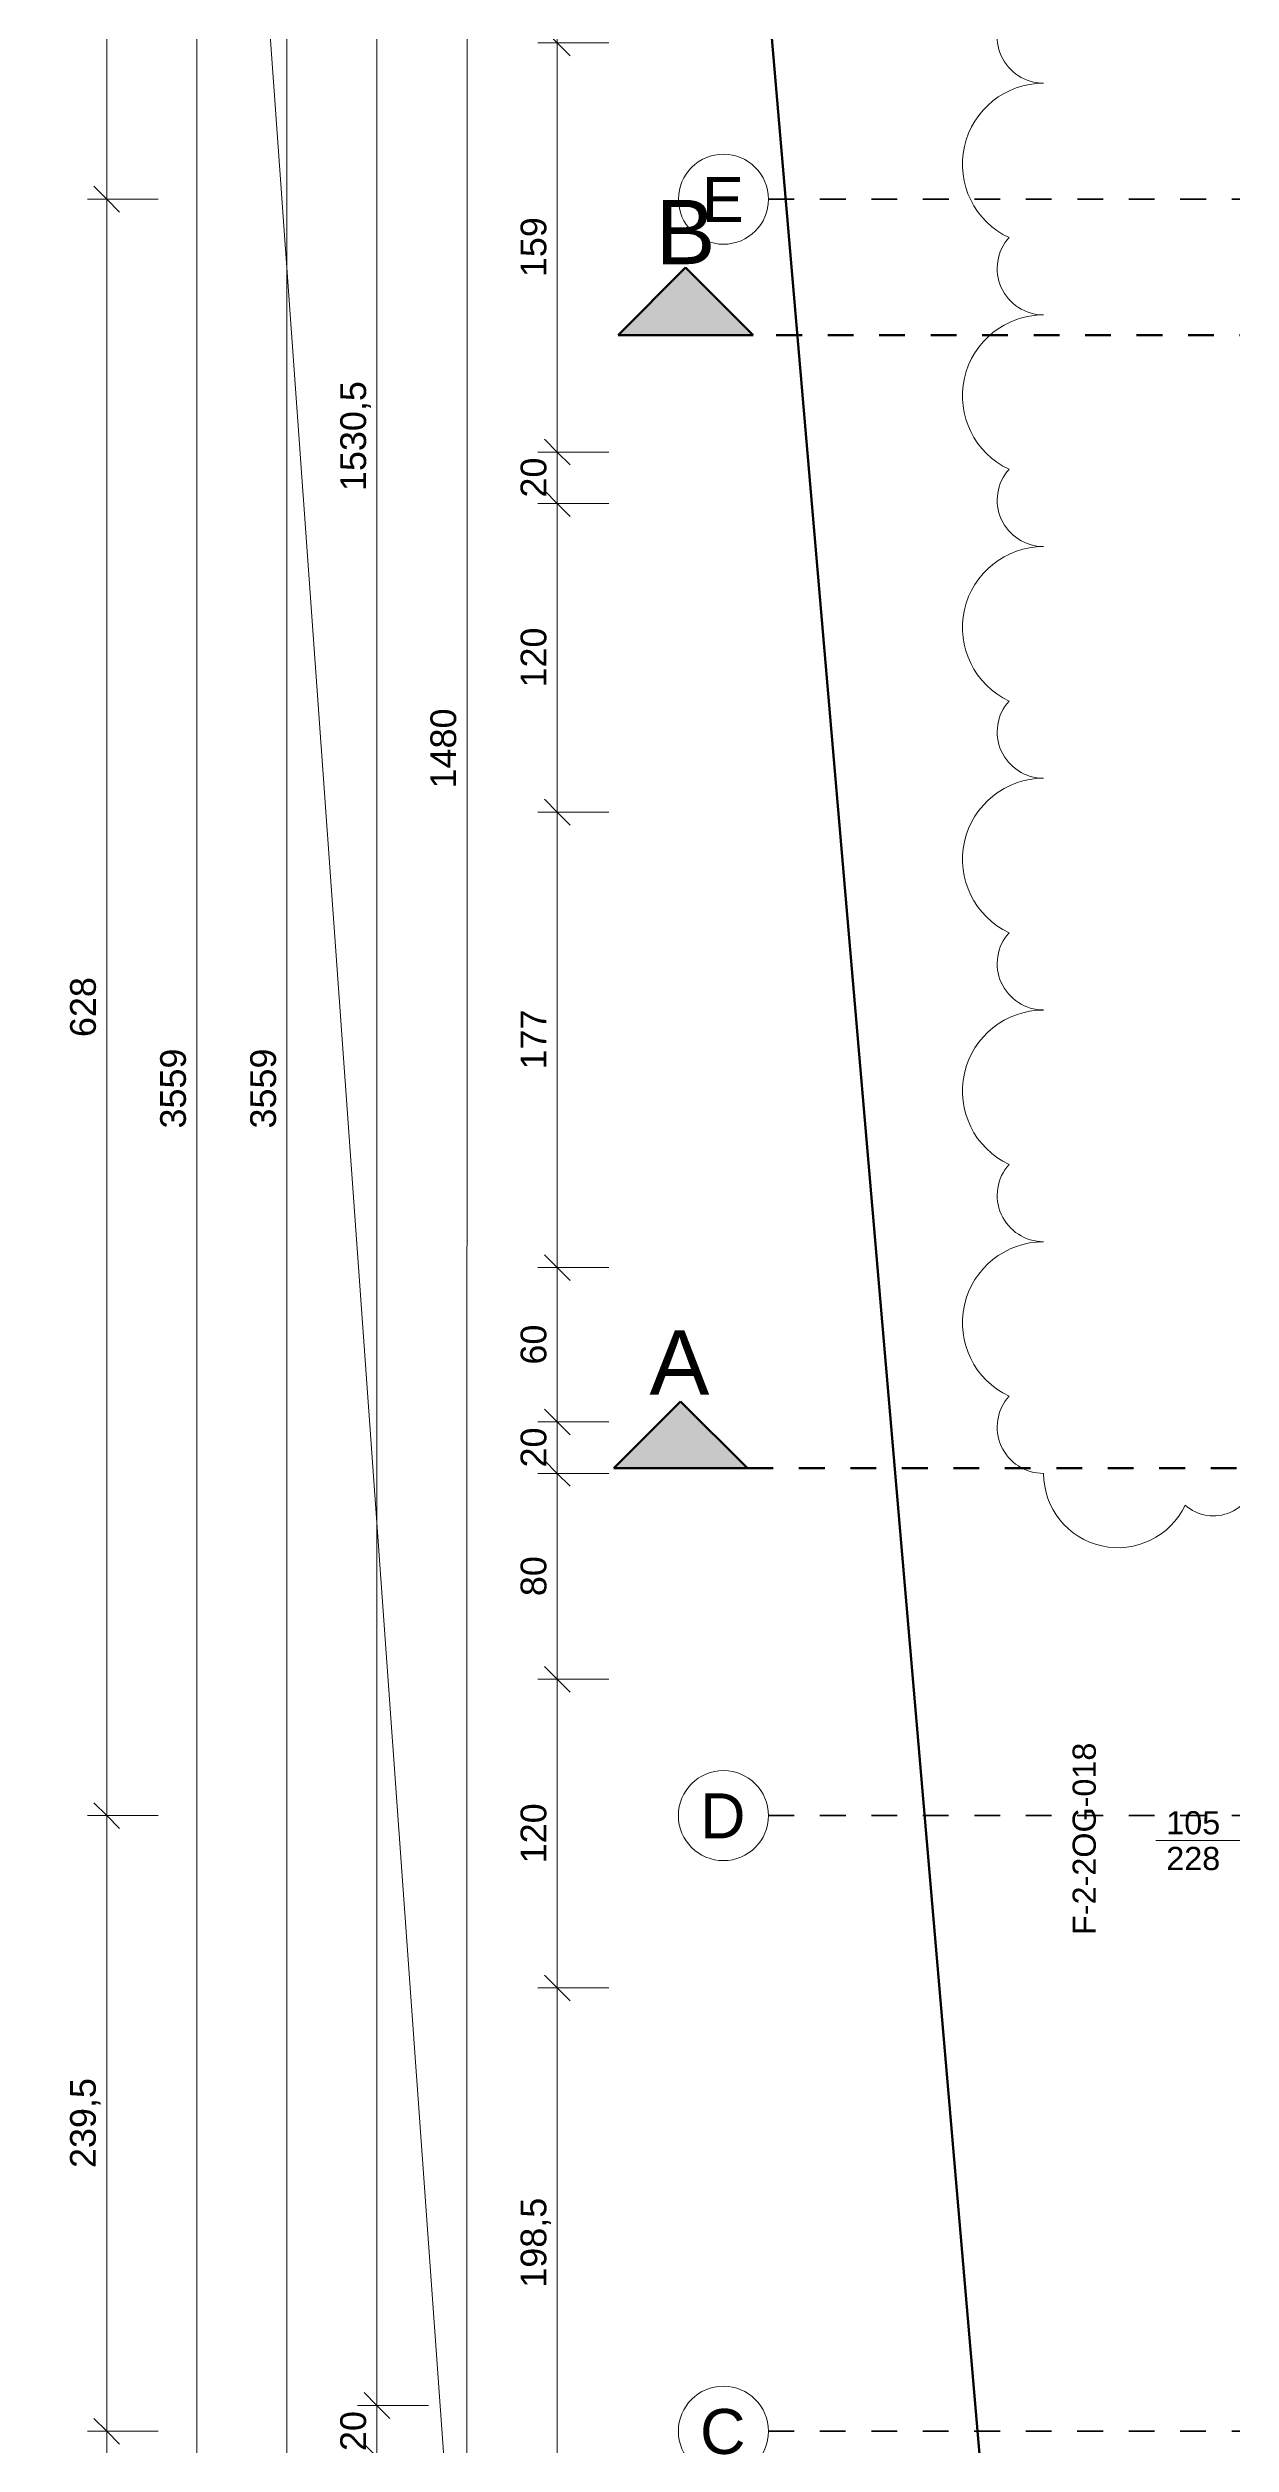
# Model space of a CAD drawing. Header units: metres. Extents: x -67.4 to -27.2, y 43.9 to 89.6.
# Drawn here: x -59.04 to -54.45, y 60.18 to 69.49 of the extents above; entities that cross this region are included whole.
import ezdxf

# ---------------------------------------------------------------- set-up
doc = ezdxf.new("R2010")
doc.units = ezdxf.units.M
for name, pattern in [('Achse', [0.009, 0.005, -0.002, 0, -0.002]), ('Strich Punkt Mittel', [0.015875, 0.00635, -0.004763, 0, -0.004763]), ('Strichpunkt', [0.01053, 0.005, -0.0025, 0.00053, -0.0025])]:
    doc.linetypes.add(name, pattern=pattern)
for name, color, linetype, lineweight in [('A-DETL-GENF_', 92, 'Continuous', 13), ('A-GLAZ-IDEN_', 152, 'Continuous', 9), ('A_2D', 7, 'Continuous', 13), ('A_Bemassung-50_', 4, 'Continuous', 9), ('A_Bemassung_', 4, 'Continuous', 9), ('A_Beschriftung_', 7, 'Continuous', 9), ('A_Gelaender', 7, 'Continuous', 13), ('A_Grundstuecksgrenze', 5, 'Continuous', 70), ('A_Raster_', 1, 'Continuous', 9), ('G-ANNO-REVC_', 71, 'Continuous', 9), ('G-ANNO-SYMB_', 111, 'Continuous', 9), ('Text', 90, 'Continuous', 9)]:
    doc.layers.add(name, color=color, linetype=linetype, lineweight=lineweight)
doc.styles.add('Arial_1', font='arial.ttf', dxfattribs={"height": 0.175})
doc.styles.add('Arial_2', font='arial.ttf', dxfattribs={"height": 0.09})
doc.styles.add('Arial_5', font='arial.ttf', dxfattribs={"height": 0.1})
doc.styles.add('Arial_8', font='arial.ttf', dxfattribs={"height": 0.25})
doc.dimstyles.new('WGA-Bemaßung', dxfattribs={"dimscale": 0.3048, "dimtxt": 0.102026, "dimasz": 0.328084, "dimexe": 0.246063, "dimexo": 0.0625, "dimgap": 0.04101, "dimtad": 1, "dimdec": 1, "dimlfac": 100, "dimrnd": 0.5, "dimdsep": 46, "dimtxsty": 'Arial_5', "dimblk1": 'OBLIQUE', "dimblk2": 'OBLIQUE', "dimsah": 1, "dimcen": 0.09, "dimdle": 0.246063, "dimazin": 2, "dimtfac": 1, "dimtdec": 4, "dimtix": 1, "dimtmove": 0, "dimatfit": 3, "dimfxl": 0.656168, "dimfxlon": 1, "dimtvp": 1, "dimtolj": 1, "dimtzin": 0, "dimarcsym": 2})
doc.dimstyles.new('WGA-Bemaßung_4', dxfattribs={"dimscale": 0.3048, "dimtxt": 0.102026, "dimasz": 0.328084, "dimexe": 0.246063, "dimexo": 0.0625, "dimgap": 0.04101, "dimtad": 1, "dimdec": 1, "dimlfac": 100, "dimrnd": 0.5, "dimdsep": 46, "dimtxsty": 'Arial_5', "dimblk1": 'OBLIQUE', "dimblk2": 'OBLIQUE', "dimsah": 1, "dimcen": 0.09, "dimdle": 0.246063, "dimazin": 2, "dimtfac": 1, "dimtdec": 4, "dimtix": 1, "dimtmove": 0, "dimatfit": 3, "dimfxl": 0.656168, "dimfxlon": 1, "dimtvp": 1, "dimtolj": 1, "dimtzin": 0, "dimarcsym": 2})

# ---------------------------------------------------------------- blocks, each defined once
blk = doc.blocks.new('Typ des oberen Holms - Oberer Geländerholm_Innen_-3970991-263_PP_02OG_BT2')
at = {"layer": 'A_Gelaender', "lineweight": 5}
for p, q in [((-23.7986, 83.6595), (-22.3857, 87.0467)), ((-22.3396, 87.0274), (-23.7524, 83.6403)), ((-25.2384, 80.2076), (-23.8294, 83.5857)), ((-23.7832, 83.5664), (-25.1923, 80.1883))]:
    blk.add_line(p, q, dxfattribs=at)
blk = doc.blocks.new('Typ des oberen Holms - Oberer Geländerholm_Innen_-V6-263_PP_02OG_BT2')
at = {"layer": 'A_Gelaender', "lineweight": 5}
for p, q in [((-23.7986, 83.6595), (-22.3857, 87.0467)), ((-23.7524, 83.6403), (-22.3396, 87.0274)), ((-25.2384, 80.2076), (-23.8294, 83.5857)), ((-25.1923, 80.1883), (-23.7832, 83.5664))]:
    blk.add_line(p, q, dxfattribs=at)
blk = doc.blocks.new('Family - ___-3180367-263_PP_02OG_BT2')
at = {"layer": 'A_Grundstuecksgrenze'}
blk.add_line((-20.9804, 98.8097), (-31.8179, 64.901), dxfattribs=at)
blk = doc.blocks.new('Raster - BS_Achse-112124-263_PP_02OG_BT2')
at = {"layer": 'A_Beschriftung_'}
blk.add_circle((0, 0), 0.0035, dxfattribs=at)
blk = doc.blocks.new('DIMBLOCK17-263_PP_02OG_BT2')
at = {"layer": 'A_Bemassung-50_', "lineweight": 35, "transparency": 16777216}
for p, q in [((-58.8144, 75.7868), (-58.8644, 75.8368)), ((-58.8144, 75.7868), (-58.7644, 75.7368)), ((-58.8146, 68.9042), (-58.8646, 68.9542)), ((-58.8146, 68.9042), (-58.7646, 68.8542))]:
    blk.add_line(p, q, dxfattribs=at)
at = {"layer": 'A_Bemassung-50_', "transparency": 16777216}
for p, q in [((-58.8144, 75.7868), (-58.8894, 75.7868)), ((-58.8144, 75.7868), (-58.8146, 68.9042)), ((-58.8144, 75.7868), (-58.6144, 75.7868)), ((-58.8146, 68.9042), (-58.8896, 68.9042)), ((-58.8146, 68.9042), (-58.6146, 68.9042))]:
    blk.add_line(p, q, dxfattribs=at)
at = {"layer": 'A_Bemassung-50_', "color": 0, "transparency": 16777216, "insert": (-58.9568, 72.1721), "char_height": 0.1, "width": 0.416266, "attachment_point": 1, "rotation": 90, "line_spacing_factor": 0.941778, "style": 'Arial_5'}
blk.add_mtext('688,5', dxfattribs=at)
blk = doc.blocks.new('_Oblique')
at = {"color": 0, "linetype": 'ByBlock', "lineweight": -2}
blk.add_line((-0.5, -0.5), (0.5, 0.5), dxfattribs=at)
blk = doc.blocks.new('DIMBLOCK18-263_PP_02OG_BT2')
at = {"layer": 'A_Bemassung-50_', "lineweight": 35, "transparency": 16777216}
for p, q in [((-58.8146, 68.9042), (-58.8646, 68.9542)), ((-58.8146, 68.9042), (-58.7646, 68.8542)), ((-58.8148, 62.6217), (-58.8648, 62.6717)), ((-58.8148, 62.6217), (-58.7648, 62.5717))]:
    blk.add_line(p, q, dxfattribs=at)
at = {"layer": 'A_Bemassung-50_', "transparency": 16777216}
for p, q in [((-58.8146, 68.9042), (-58.8896, 68.9042)), ((-58.8146, 68.9042), (-58.8148, 62.6217)), ((-58.8146, 68.9042), (-58.6146, 68.9042)), ((-58.8148, 62.6217), (-58.8898, 62.6217)), ((-58.8148, 62.6217), (-58.6148, 62.6217))]:
    blk.add_line(p, q, dxfattribs=at)
at = {"layer": 'A_Bemassung-50_', "color": 0, "transparency": 16777216, "insert": (-58.957, 65.6476), "char_height": 0.1, "width": 0.276883, "attachment_point": 1, "rotation": 90, "line_spacing_factor": 0.941778, "style": 'Arial_5'}
blk.add_mtext('628', dxfattribs=at)
blk = doc.blocks.new('DIMBLOCK19-263_PP_02OG_BT2')
at = {"layer": 'A_Bemassung-50_', "transparency": 16777216}
for p, q in [((-58.8148, 62.6217), (-58.8898, 62.6217)), ((-58.8148, 62.6217), (-58.8149, 60.229)), ((-58.8148, 62.6217), (-58.6148, 62.6217)), ((-58.8149, 60.229), (-58.8899, 60.229)), ((-58.8149, 60.229), (-58.6149, 60.229))]:
    blk.add_line(p, q, dxfattribs=at)
at = {"layer": 'A_Bemassung-50_', "lineweight": 35, "transparency": 16777216}
for p, q in [((-58.8148, 62.6217), (-58.8648, 62.6717)), ((-58.8148, 62.6217), (-58.7648, 62.5717)), ((-58.8149, 60.229), (-58.8649, 60.279)), ((-58.8149, 60.229), (-58.7649, 60.179))]:
    blk.add_line(p, q, dxfattribs=at)
at = {"layer": 'A_Bemassung-50_', "color": 0, "transparency": 16777216, "insert": (-58.9572, 61.2519), "char_height": 0.1, "width": 0.416266, "attachment_point": 1, "rotation": 90, "line_spacing_factor": 0.941778, "style": 'Arial_5'}
blk.add_mtext('239,5', dxfattribs=at)
blk = doc.blocks.new('DIMBLOCK20-263_PP_02OG_BT2')
at = {"layer": 'A_Bemassung-50_', "lineweight": 35, "transparency": 16777216}
for p, q in [((-58.8149, 60.229), (-58.8649, 60.279)), ((-58.8149, 60.229), (-58.7649, 60.179)), ((-58.815, 55.119), (-58.865, 55.169)), ((-58.815, 55.119), (-58.765, 55.069))]:
    blk.add_line(p, q, dxfattribs=at)
at = {"layer": 'A_Bemassung-50_', "transparency": 16777216}
for p, q in [((-58.8149, 60.229), (-58.8899, 60.229)), ((-58.8149, 60.229), (-58.815, 55.119)), ((-58.8149, 60.229), (-58.6149, 60.229)), ((-58.815, 55.119), (-58.89, 55.119)), ((-58.815, 55.119), (-58.615, 55.119))]:
    blk.add_line(p, q, dxfattribs=at)
at = {"layer": 'A_Bemassung-50_', "color": 0, "transparency": 16777216, "insert": (-58.9573, 57.5586), "char_height": 0.1, "width": 0.276883, "attachment_point": 1, "rotation": 90, "line_spacing_factor": 0.941778, "style": 'Arial_5'}
blk.add_mtext('511', dxfattribs=at)
blk = doc.blocks.new('DIMBLOCK23-263_PP_02OG_BT2')
at = {"layer": 'A_Bemassung-50_', "lineweight": 35, "transparency": 16777216}
for p, q in [((-58.4642, 83.24), (-58.5142, 83.29)), ((-58.4642, 83.24), (-58.4142, 83.19)), ((-58.4653, 47.652), (-58.5153, 47.702)), ((-58.4653, 47.652), (-58.4153, 47.602))]:
    blk.add_line(p, q, dxfattribs=at)
at = {"layer": 'A_Bemassung-50_', "transparency": 16777216}
for p, q in [((-58.4642, 83.315), (-58.4653, 47.577)), ((-58.4642, 83.24), (-58.5392, 83.24)), ((-58.4642, 83.24), (-58.2642, 83.24)), ((-58.4653, 47.652), (-58.5403, 47.652)), ((-58.4653, 47.652), (-58.2653, 47.652))]:
    blk.add_line(p, q, dxfattribs=at)
at = {"layer": 'A_Bemassung-50_', "color": 0, "transparency": 16777216, "insert": (-58.6071, 65.2922), "char_height": 0.1, "width": 0.369177, "attachment_point": 1, "rotation": 90, "line_spacing_factor": 0.941778, "style": 'Arial_5'}
blk.add_mtext('3559', dxfattribs=at)
blk = doc.blocks.new('DIMBLOCK24-263_PP_02OG_BT2')
at = {"layer": 'A_Bemassung-50_', "lineweight": 35, "transparency": 16777216}
for p, q in [((-58.1142, 83.24), (-58.1642, 83.29)), ((-58.1142, 83.24), (-58.0642, 83.19)), ((-58.1153, 47.652), (-58.1653, 47.702)), ((-58.1153, 47.652), (-58.0653, 47.602))]:
    blk.add_line(p, q, dxfattribs=at)
at = {"layer": 'A_Bemassung-50_', "transparency": 16777216}
for p, q in [((-58.1142, 83.315), (-58.1153, 47.577)), ((-58.1142, 83.24), (-58.1892, 83.24)), ((-58.1142, 83.24), (-57.9142, 83.24)), ((-58.1153, 47.652), (-58.1903, 47.652)), ((-58.1153, 47.652), (-57.9153, 47.652))]:
    blk.add_line(p, q, dxfattribs=at)
at = {"layer": 'A_Bemassung-50_', "color": 0, "transparency": 16777216, "insert": (-58.2571, 65.2922), "char_height": 0.1, "width": 0.369177, "attachment_point": 1, "rotation": 90, "line_spacing_factor": 0.941778, "style": 'Arial_5'}
blk.add_mtext('3559', dxfattribs=at)
blk = doc.blocks.new('DIMBLOCK59-263_PP_02OG_BT2')
at = {"layer": 'A_Bemassung-50_', "transparency": 16777216}
for p, q in [((-57.4145, 74.1668), (-57.4895, 74.1668)), ((-57.4149, 59.3689), (-57.4145, 74.1668)), ((-57.4145, 74.1668), (-57.2145, 74.1668)), ((-57.4149, 59.3689), (-57.4899, 59.3689)), ((-57.4149, 59.3689), (-57.2149, 59.3689))]:
    blk.add_line(p, q, dxfattribs=at)
at = {"layer": 'A_Bemassung-50_', "lineweight": 35, "transparency": 16777216}
for p, q in [((-57.4145, 74.1668), (-57.4645, 74.2168)), ((-57.4145, 74.1668), (-57.3645, 74.1168)), ((-57.4149, 59.3689), (-57.4649, 59.4189)), ((-57.4149, 59.3689), (-57.3649, 59.3189))]:
    blk.add_line(p, q, dxfattribs=at)
at = {"layer": 'A_Bemassung-50_', "color": 0, "transparency": 16777216, "insert": (-57.557, 66.614), "char_height": 0.1, "width": 0.369177, "attachment_point": 1, "rotation": 90, "line_spacing_factor": 0.941778, "style": 'Arial_5'}
blk.add_mtext('1480', dxfattribs=at)
blk = doc.blocks.new('DIMBLOCK93-263_PP_02OG_BT2')
at = {"layer": 'A_Bemassung-50_', "transparency": 16777216}
for p, q in [((-57.7644, 75.6343), (-57.8394, 75.6343)), ((-57.7644, 75.6343), (-57.7649, 60.329)), ((-57.7644, 75.6343), (-57.5644, 75.6343)), ((-57.7649, 60.329), (-57.8399, 60.329)), ((-57.7649, 60.329), (-57.5649, 60.3289))]:
    blk.add_line(p, q, dxfattribs=at)
at = {"layer": 'A_Bemassung-50_', "lineweight": 35, "transparency": 16777216}
for p, q in [((-57.7644, 75.6343), (-57.8144, 75.6843)), ((-57.7644, 75.6343), (-57.7144, 75.5843)), ((-57.7649, 60.329), (-57.8149, 60.379)), ((-57.7649, 60.329), (-57.7149, 60.279))]:
    blk.add_line(p, q, dxfattribs=at)
at = {"layer": 'A_Bemassung-50_', "color": 0, "transparency": 16777216, "insert": (-57.907, 67.7697), "char_height": 0.1, "width": 0.50856, "attachment_point": 1, "rotation": 90, "line_spacing_factor": 0.941778, "style": 'Arial_5'}
blk.add_mtext('1530,5', dxfattribs=at)
blk = doc.blocks.new('DIMBLOCK94-263_PP_02OG_BT2')
at = {"layer": 'A_Bemassung-50_', "lineweight": 35, "transparency": 16777216}
for p, q in [((-57.7649, 60.329), (-57.8149, 60.379)), ((-57.7649, 60.329), (-57.7149, 60.279)), ((-57.7649, 60.129), (-57.8149, 60.179)), ((-57.7649, 60.129), (-57.7149, 60.079))]:
    blk.add_line(p, q, dxfattribs=at)
at = {"layer": 'A_Bemassung-50_', "transparency": 16777216}
for p, q in [((-57.7649, 60.329), (-57.8399, 60.329)), ((-57.7649, 60.329), (-57.7649, 60.129)), ((-57.7649, 60.329), (-57.5649, 60.3289)), ((-57.7649, 60.129), (-57.8399, 60.129)), ((-57.7649, 60.129), (-57.5649, 60.1289))]:
    blk.add_line(p, q, dxfattribs=at)
at = {"layer": 'A_Bemassung-50_', "color": 0, "transparency": 16777216, "insert": (-57.9072, 60.152), "char_height": 0.1, "width": 0.184588, "attachment_point": 1, "rotation": 90, "line_spacing_factor": 0.941778, "style": 'Arial_5'}
blk.add_mtext('20', dxfattribs=at)
blk = doc.blocks.new('BS_Fens_PP_Kämpfer - oben-10106766-263_PP_02OG_BT2')
at = {"layer": 'A-GLAZ-IDEN_'}
blk.add_line((0, 0.00012), (0, 0.01076), dxfattribs=at)
blk = doc.blocks.new('Schnitt - 100_Gebaeudeschnitt-1260755-263_PP_02OG_BT2')
at = {"layer": 'G-ANNO-SYMB_'}
blk.add_hatch(color=256, dxfattribs=at).paths.add_polyline_path([(-0.00829, 0), (-0.00305, 0.00525), (0.0022, 0)])
at = {"layer": 'G-ANNO-SYMB_', "lineweight": 70}
for p, q in [((-0.00305, 0.00525), (-0.00829, 0)), ((0.0022, 0), (-0.00305, 0.00525)), ((-0.00829, 0), (0.0022, 0))]:
    blk.add_line(p, q, dxfattribs=at)
blk = doc.blocks.new('DIMBLOCK562-263_PP_02OG_BT2')
at = {"layer": 'A_Bemassung-50_', "transparency": 16777216}
for p, q in [((-57.0642, 61.9517), (-57.1392, 61.9517)), ((-57.0642, 59.9689), (-57.0642, 61.9517)), ((-57.0642, 61.9517), (-56.8642, 61.9517)), ((-57.0642, 59.9689), (-57.1392, 59.9689)), ((-57.0642, 59.9689), (-56.8642, 59.9689))]:
    blk.add_line(p, q, dxfattribs=at)
at = {"layer": 'A_Bemassung-50_', "lineweight": 35, "transparency": 16777216}
for p, q in [((-57.0642, 61.9517), (-57.1142, 62.0017)), ((-57.0642, 61.9517), (-57.0142, 61.9017)), ((-57.0642, 59.9689), (-57.1142, 60.0189)), ((-57.0642, 59.9689), (-57.0142, 59.9189))]:
    blk.add_line(p, q, dxfattribs=at)
at = {"layer": 'A_Bemassung-50_', "color": 0, "transparency": 16777216, "insert": (-57.2065, 60.7868), "char_height": 0.1, "width": 0.416266, "attachment_point": 1, "rotation": 90, "line_spacing_factor": 0.941778, "style": 'Arial_5'}
blk.add_mtext('198,5', dxfattribs=at)
blk = doc.blocks.new('DIMBLOCK563-263_PP_02OG_BT2')
at = {"layer": 'A_Bemassung-50_', "transparency": 16777216}
for p, q in [((-57.0642, 63.1517), (-57.1392, 63.1517)), ((-57.0642, 61.9517), (-57.0642, 63.1517)), ((-57.0642, 63.1517), (-56.8642, 63.1517)), ((-57.0642, 61.9517), (-57.1392, 61.9517)), ((-57.0642, 61.9517), (-56.8642, 61.9517))]:
    blk.add_line(p, q, dxfattribs=at)
at = {"layer": 'A_Bemassung-50_', "lineweight": 35, "transparency": 16777216}
for p, q in [((-57.0642, 63.1517), (-57.1142, 63.2017)), ((-57.0642, 63.1517), (-57.0142, 63.1017)), ((-57.0642, 61.9517), (-57.1142, 62.0017)), ((-57.0642, 61.9517), (-57.0142, 61.9017))]:
    blk.add_line(p, q, dxfattribs=at)
at = {"layer": 'A_Bemassung-50_', "color": 0, "transparency": 16777216, "insert": (-57.2065, 62.4363), "char_height": 0.1, "width": 0.276883, "attachment_point": 1, "rotation": 90, "line_spacing_factor": 0.941778, "style": 'Arial_5'}
blk.add_mtext('120', dxfattribs=at)
blk = doc.blocks.new('DIMBLOCK564-263_PP_02OG_BT2')
at = {"layer": 'A_Bemassung-50_', "lineweight": 35, "transparency": 16777216}
for p, q in [((-57.0642, 63.9516), (-57.1142, 64.0016)), ((-57.0642, 63.9516), (-57.0142, 63.9016)), ((-57.0642, 63.1517), (-57.1142, 63.2017)), ((-57.0642, 63.1517), (-57.0142, 63.1017))]:
    blk.add_line(p, q, dxfattribs=at)
at = {"layer": 'A_Bemassung-50_', "transparency": 16777216}
for p, q in [((-57.0642, 63.9516), (-57.1392, 63.9516)), ((-57.0642, 63.1517), (-57.0642, 63.9516)), ((-57.0642, 63.9516), (-56.8642, 63.9516)), ((-57.0642, 63.1517), (-57.1392, 63.1517)), ((-57.0642, 63.1517), (-56.8642, 63.1517))]:
    blk.add_line(p, q, dxfattribs=at)
at = {"layer": 'A_Bemassung-50_', "color": 0, "transparency": 16777216, "insert": (-57.2065, 63.4747), "char_height": 0.1, "width": 0.184588, "attachment_point": 1, "rotation": 90, "line_spacing_factor": 0.941778, "style": 'Arial_5'}
blk.add_mtext('80', dxfattribs=at)
blk = doc.blocks.new('DIMBLOCK565-263_PP_02OG_BT2')
at = {"layer": 'A_Bemassung-50_', "lineweight": 35, "transparency": 16777216}
for p, q in [((-57.0642, 64.1516), (-57.1142, 64.2016)), ((-57.0642, 64.1516), (-57.0142, 64.1016)), ((-57.0642, 63.9516), (-57.1142, 64.0016)), ((-57.0642, 63.9516), (-57.0142, 63.9016))]:
    blk.add_line(p, q, dxfattribs=at)
at = {"layer": 'A_Bemassung-50_', "transparency": 16777216}
for p, q in [((-57.0642, 64.1516), (-57.1392, 64.1516)), ((-57.0642, 63.9516), (-57.0642, 64.1516)), ((-57.0642, 64.1516), (-56.8642, 64.1516)), ((-57.0642, 63.9516), (-57.1392, 63.9516)), ((-57.0642, 63.9516), (-56.8642, 63.9516))]:
    blk.add_line(p, q, dxfattribs=at)
at = {"layer": 'A_Bemassung-50_', "color": 0, "transparency": 16777216, "insert": (-57.2065, 63.9747), "char_height": 0.1, "width": 0.184588, "attachment_point": 1, "rotation": 90, "line_spacing_factor": 0.941778, "style": 'Arial_5'}
blk.add_mtext('20', dxfattribs=at)
blk = doc.blocks.new('DIMBLOCK566-263_PP_02OG_BT2')
at = {"layer": 'A_Bemassung-50_', "transparency": 16777216}
for p, q in [((-57.0642, 64.7517), (-57.1392, 64.7517)), ((-57.0642, 64.1516), (-57.0642, 64.7517)), ((-57.0642, 64.7517), (-56.8642, 64.7517)), ((-57.0642, 64.1516), (-57.1392, 64.1516)), ((-57.0642, 64.1516), (-56.8642, 64.1516))]:
    blk.add_line(p, q, dxfattribs=at)
at = {"layer": 'A_Bemassung-50_', "lineweight": 35, "transparency": 16777216}
for p, q in [((-57.0642, 64.7517), (-57.1142, 64.8017)), ((-57.0642, 64.7517), (-57.0142, 64.7017)), ((-57.0642, 64.1516), (-57.1142, 64.2016)), ((-57.0642, 64.1516), (-57.0142, 64.1016))]:
    blk.add_line(p, q, dxfattribs=at)
at = {"layer": 'A_Bemassung-50_', "color": 0, "transparency": 16777216, "insert": (-57.2065, 64.3747), "char_height": 0.1, "width": 0.184588, "attachment_point": 1, "rotation": 90, "line_spacing_factor": 0.941778, "style": 'Arial_5'}
blk.add_mtext('60', dxfattribs=at)
blk = doc.blocks.new('DIMBLOCK567-263_PP_02OG_BT2')
at = {"layer": 'A_Bemassung-50_', "transparency": 16777216}
for p, q in [((-57.0642, 66.5217), (-57.1392, 66.5217)), ((-57.0642, 64.7517), (-57.0642, 66.5217)), ((-57.0642, 66.5217), (-56.8642, 66.5217)), ((-57.0642, 64.7517), (-57.1392, 64.7517)), ((-57.0642, 64.7517), (-56.8642, 64.7517))]:
    blk.add_line(p, q, dxfattribs=at)
at = {"layer": 'A_Bemassung-50_', "lineweight": 35, "transparency": 16777216}
for p, q in [((-57.0642, 66.5217), (-57.1142, 66.5717)), ((-57.0642, 66.5217), (-57.0142, 66.4717)), ((-57.0642, 64.7517), (-57.1142, 64.8017)), ((-57.0642, 64.7517), (-57.0142, 64.7017))]:
    blk.add_line(p, q, dxfattribs=at)
at = {"layer": 'A_Bemassung-50_', "color": 0, "transparency": 16777216, "insert": (-57.2065, 65.5213), "char_height": 0.1, "width": 0.276883, "attachment_point": 1, "rotation": 90, "line_spacing_factor": 0.941778, "style": 'Arial_5'}
blk.add_mtext('177', dxfattribs=at)
blk = doc.blocks.new('DIMBLOCK568-263_PP_02OG_BT2')
at = {"layer": 'A_Bemassung-50_', "transparency": 16777216}
for p, q in [((-57.0642, 67.7214), (-57.1392, 67.7214)), ((-57.0642, 66.5217), (-57.0642, 67.7214)), ((-57.0642, 67.7214), (-56.8642, 67.7214)), ((-57.0642, 66.5217), (-57.1392, 66.5217)), ((-57.0642, 66.5217), (-56.8642, 66.5217))]:
    blk.add_line(p, q, dxfattribs=at)
at = {"layer": 'A_Bemassung-50_', "lineweight": 35, "transparency": 16777216}
for p, q in [((-57.0642, 67.7214), (-57.1142, 67.7714)), ((-57.0642, 67.7214), (-57.0142, 67.6714)), ((-57.0642, 66.5217), (-57.1142, 66.5717)), ((-57.0642, 66.5217), (-57.0142, 66.4717))]:
    blk.add_line(p, q, dxfattribs=at)
at = {"layer": 'A_Bemassung-50_', "color": 0, "transparency": 16777216, "insert": (-57.2065, 67.0062), "char_height": 0.1, "width": 0.276883, "attachment_point": 1, "rotation": 90, "line_spacing_factor": 0.941778, "style": 'Arial_5'}
blk.add_mtext('120', dxfattribs=at)
blk = doc.blocks.new('DIMBLOCK569-263_PP_02OG_BT2')
at = {"layer": 'A_Bemassung-50_', "transparency": 16777216}
for p, q in [((-57.0642, 67.9214), (-57.1392, 67.9214)), ((-57.0642, 67.7214), (-57.0642, 67.9214)), ((-57.0642, 67.9214), (-56.8642, 67.9214)), ((-57.0642, 67.7214), (-57.1392, 67.7214)), ((-57.0642, 67.7214), (-56.8642, 67.7214))]:
    blk.add_line(p, q, dxfattribs=at)
at = {"layer": 'A_Bemassung-50_', "lineweight": 35, "transparency": 16777216}
for p, q in [((-57.0642, 67.9214), (-57.1142, 67.9714)), ((-57.0642, 67.9214), (-57.0142, 67.8714)), ((-57.0642, 67.7214), (-57.1142, 67.7714)), ((-57.0642, 67.7214), (-57.0142, 67.6714))]:
    blk.add_line(p, q, dxfattribs=at)
at = {"layer": 'A_Bemassung-50_', "color": 0, "transparency": 16777216, "insert": (-57.2065, 67.7445), "char_height": 0.1, "width": 0.184588, "attachment_point": 1, "rotation": 90, "line_spacing_factor": 0.941778, "style": 'Arial_5'}
blk.add_mtext('20', dxfattribs=at)
blk = doc.blocks.new('DIMBLOCK570-263_PP_02OG_BT2')
at = {"layer": 'A_Bemassung-50_', "transparency": 16777216}
for p, q in [((-57.0642, 69.5118), (-57.1392, 69.5118)), ((-57.0642, 67.9214), (-57.0642, 69.5118)), ((-57.0642, 69.5118), (-56.8642, 69.5118)), ((-57.0642, 67.9214), (-57.1392, 67.9214)), ((-57.0642, 67.9214), (-56.8642, 67.9214))]:
    blk.add_line(p, q, dxfattribs=at)
at = {"layer": 'A_Bemassung-50_', "lineweight": 35, "transparency": 16777216}
for p, q in [((-57.0642, 69.5118), (-57.1142, 69.5618)), ((-57.0642, 69.5118), (-57.0142, 69.4618)), ((-57.0642, 67.9214), (-57.1142, 67.9714)), ((-57.0642, 67.9214), (-57.0142, 67.8714))]:
    blk.add_line(p, q, dxfattribs=at)
at = {"layer": 'A_Bemassung-50_', "color": 0, "transparency": 16777216, "insert": (-57.2065, 68.6012), "char_height": 0.1, "width": 0.276883, "attachment_point": 1, "rotation": 90, "line_spacing_factor": 0.941778, "style": 'Arial_5'}
blk.add_mtext('159', dxfattribs=at)
blk = doc.blocks.new('DIMBLOCK571-263_PP_02OG_BT2')
at = {"layer": 'A_Bemassung-50_', "transparency": 16777216}
for p, q in [((-57.0642, 71.2818), (-57.1392, 71.2818)), ((-57.0642, 69.5118), (-57.0642, 71.2818)), ((-57.0642, 71.2818), (-56.8642, 71.2818)), ((-57.0642, 69.5118), (-57.1392, 69.5118)), ((-57.0642, 69.5118), (-56.8642, 69.5118))]:
    blk.add_line(p, q, dxfattribs=at)
at = {"layer": 'A_Bemassung-50_', "lineweight": 35, "transparency": 16777216}
for p, q in [((-57.0642, 71.2818), (-57.1142, 71.3318)), ((-57.0642, 71.2818), (-57.0142, 71.2318)), ((-57.0642, 69.5118), (-57.1142, 69.5618)), ((-57.0642, 69.5118), (-57.0142, 69.4618))]:
    blk.add_line(p, q, dxfattribs=at)
at = {"layer": 'A_Bemassung-50_', "color": 0, "transparency": 16777216, "insert": (-57.2065, 70.2814), "char_height": 0.1, "width": 0.276883, "attachment_point": 1, "rotation": 90, "line_spacing_factor": 0.941778, "style": 'Arial_5'}
blk.add_mtext('177', dxfattribs=at)
blk = doc.blocks.new('Family - ___-11912176-263_PP_02OG_BT2')
at = {"layer": 'G-ANNO-REVC_'}
for centre, radius, start, end in [((-24.1559, 85.416), 0.1801, 115.54969, 247.36), ((-24.3466, 84.9588), 0.3152, 67.36, 222.15123), ((-24.5026, 84.5848), 0.1801, 115.54969, 247.36), ((-24.6932, 84.1276), 0.3152, 67.36, 222.15123), ((-24.8492, 83.7535), 0.1801, 115.54969, 247.36), ((-25.0399, 83.2964), 0.3152, 67.36, 222.15123), ((-25.1959, 82.9223), 0.1801, 115.54969, 247.36), ((-25.3866, 82.4651), 0.3152, 67.36, 222.15123), ((-25.5426, 82.0911), 0.1801, 115.54969, 247.36), ((-25.7333, 81.6339), 0.3152, 67.36, 222.15123), ((-25.8893, 81.2599), 0.1801, 115.54969, 247.36), ((-26.08, 80.8027), 0.3152, 67.36, 222.15123), ((-26.236, 80.4286), 0.1801, 115.54969, 247.36), ((-26.0388, 80.1512), 0.2887, 157.36, 312.15123), ((-25.6962, 80.0083), 0.165, 205.54969, 337.36)]:
    blk.add_arc(centre, radius, start, end, dxfattribs=at)

msp = doc.modelspace()

# ---------------------------------------------------------------- hatches: boundary and pattern name
at = {"layer": 'A-DETL-GENF_'}
msp.add_hatch(color=7, dxfattribs=at).paths.add_polyline_path([(-56.3248, 63.9716), (-56.5848, 64.2317), (-56.8449, 63.9717)])

# ---------------------------------------------------------------- linework, layer by layer
at = {"layer": 'A_2D', "lineweight": 18}
msp.add_line((-56.4021, 44.7336), (-59.0431, 81.5866), dxfattribs=at)
at = {"layer": 'A_2D', "lineweight": 100}
for p, q in [((-56.5848, 64.2317), (-56.8449, 63.9717)), ((-56.3248, 63.9716), (-56.5848, 64.2317)), ((-56.8449, 63.9717), (-56.3248, 63.9716))]:
    msp.add_line(p, q, dxfattribs=at)
at = {"layer": 'A_2D', "linetype": 'Strichpunkt', "lineweight": 100}
msp.add_line((-56.3248, 63.9716), (-35.3124, 63.9716), dxfattribs=at)
at = {"layer": 'A_Raster_', "linetype": 'Strich Punkt Mittel', "lineweight": 35}
for p, q in [((-56.2432, 68.9041), (-31.674, 68.9034)), ((-56.2434, 62.6216), (-31.6742, 62.6209)), ((-56.2435, 60.2289), (-31.6743, 60.2282))]:
    msp.add_line(p, q, dxfattribs=at)
at = {"layer": 'G-ANNO-SYMB_', "linetype": 'Achse', "lineweight": 70}
msp.add_line((-56.4129, 68.3763), (-34.7534, 68.3763), dxfattribs=at)

# ---------------------------------------------------------------- block references
at = {"layer": 'A-GLAZ-IDEN_', "xscale": 49.99999999999998, "yscale": 49.99999999999998, "zscale": 49.99999999999998, "rotation": 89.9982758784551}
msp.add_blockref('BS_Fens_PP_Kämpfer - oben-10106766-263_PP_02OG_BT2', (-54.1999, 62.5246), dxfattribs=at)
at = {"layer": 'A_Beschriftung_', "xscale": 49.99999999999998, "yscale": 49.99999999999998, "zscale": 49.99999999999998}
for p, rotation in [((-56.4182, 68.9041), 269.9982758784546), ((-56.4184, 62.6216), 269.9982758784547), ((-56.4185, 60.2289), 269.9982758784546)]:
    msp.add_blockref('Raster - BS_Achse-112124-263_PP_02OG_BT2', p, dxfattribs=dict(at, rotation=rotation))
at = {"layer": 'A_Gelaender', "lineweight": 5, "rotation": 22.64000000000043}
for name in ['Typ des oberen Holms - Oberer Geländerholm_Innen_-3970991-263_PP_02OG_BT2', 'Typ des oberen Holms - Oberer Geländerholm_Innen_-V6-263_PP_02OG_BT2']:
    msp.add_blockref(name, (0, 0), dxfattribs=at)
at = {"layer": 'A_Grundstuecksgrenze', "rotation": 22.64000000000043}
msp.add_blockref('Family - ___-3180367-263_PP_02OG_BT2', (0, 0), dxfattribs=at)
at = {"layer": 'G-ANNO-REVC_', "rotation": 22.64000000000043}
msp.add_blockref('Family - ___-11912176-263_PP_02OG_BT2', (0, 0), dxfattribs=at)
at = {"layer": 'G-ANNO-SYMB_', "xscale": 49.99999999999998, "yscale": 49.99999999999998, "zscale": 49.99999999999998}
msp.add_blockref('Schnitt - 100_Gebaeudeschnitt-1260755-263_PP_02OG_BT2', (-56.4129, 68.3763), dxfattribs=at)

# ---------------------------------------------------------------- texts
at = {"layer": 'A-GLAZ-IDEN_', "char_height": 0.09, "attachment_point": 1, "style": 'Arial_2'}
for s, insert, width, rotation in [('F-2-2OG-018', (-55.0616, 62.1577), 0.889873, 90), ('105', (-54.6978, 62.6389), 0.252532, 359.99828), ('228', (-54.6978, 62.5), 0.252532, 359.99828)]:
    msp.add_mtext(s, dxfattribs=dict(at, insert=insert, width=width, rotation=rotation))
at = {"layer": 'A_Beschriftung_', "char_height": 0.175, "attachment_point": 1, "style": 'Arial_1'}
for s, insert, width in [('E', (-56.5022, 68.9908), 0.200422), ('D', (-56.5091, 62.7083), 0.216456), ('C', (-56.5092, 60.3155), 0.216456)]:
    msp.add_mtext(s, dxfattribs=dict(at, insert=insert, width=width))
at = {"layer": 'G-ANNO-SYMB_', "insert": (-56.6824, 68.9016), "char_height": 0.25, "width": 0.284599, "attachment_point": 1, "style": 'Arial_8'}
msp.add_mtext('B', dxfattribs=at)
at = {"layer": 'Text', "color": 7, "insert": (-56.7059, 64.5076), "char_height": 0.25, "width": 0.284599, "attachment_point": 1, "rotation": 359.99828, "style": 'Arial_8'}
msp.add_mtext('A', dxfattribs=at)

# ---------------------------------------------------------------- dimensions: what is measured, and where the dimension line sits
at = {"layer": 'A_Bemassung_'}
for base, p1, p2, angle, dimstyle, override, picture, middle in [((-58.4653, 47.652), (-58.2642, 83.24), (-58.2653, 47.652), 89.99828, 'WGA-Bemaßung', {"dimpost": '<>', "dimfxl": 35.588041}, 'DIMBLOCK23-263_PP_02OG_BT2', (-58.5283, 65.446)), ((-58.1153, 47.652), (-57.9142, 83.24), (-57.9153, 47.652), 89.99828, 'WGA-Bemaßung', {"dimpost": '<>', "dimfxl": 35.588041}, 'DIMBLOCK24-263_PP_02OG_BT2', (-58.1783, 65.446)), ((-58.8146, 68.9042), (-58.6144, 75.7868), (-58.6146, 68.9042), 89.99828, 'WGA-Bemaßung', {"dimpost": '<>', "dimfxl": 6.882612}, 'DIMBLOCK17-263_PP_02OG_BT2', (-58.8781, 72.3455)), ((-57.7649, 60.329), (-57.5644, 75.6343), (-57.5649, 60.3289), 89.99828, 'WGA-Bemaßung', {"dimpost": '<>', "dimfxl": 15.305335}, 'DIMBLOCK93-263_PP_02OG_BT2', (-57.8282, 67.9816)), ((-57.4145, 74.1668), (-57.2149, 59.3689), (-57.2145, 74.1668), 89.99828, 'WGA-Bemaßung', {"dimpost": '<>', "dimfxl": 14.797835}, 'DIMBLOCK59-263_PP_02OG_BT2', (-57.4782, 66.7679)), ((-57.0642, 71.2818), (-56.8642, 69.5118), (-56.8642, 71.2818), 90, 'WGA-Bemaßung_4', {"dimpost": '<>', "dimfxl": 1.77}, 'DIMBLOCK571-263_PP_02OG_BT2', (-57.1269, 70.3968)), ((-57.0642, 69.5118), (-56.8642, 67.9214), (-56.8642, 69.5118), 90, 'WGA-Bemaßung_4', {"dimpost": '<>', "dimfxl": 1.590424}, 'DIMBLOCK570-263_PP_02OG_BT2', (-57.1277, 68.7166)), ((-58.8148129993, 62.6217069798), (-58.6146239489, 68.9042009586), (-58.6148129994, 62.6217009614), 89.9982758785, 'WGA-Bemaßung', {"dimpost": '<>', "dimfxl": 6.2825}, 'DIMBLOCK18-263_PP_02OG_BT2', (-58.8782757731, 65.7629588909)), ((-57.0642, 67.9214), (-56.8642, 67.7214), (-56.8642, 67.9214), 90, 'WGA-Bemaßung_4', {"dimpost": '<>', "dimfxl": 0.2}, 'DIMBLOCK569-263_PP_02OG_BT2', (-57.1277, 67.8214)), ((-57.0642, 67.7214), (-56.8642, 66.5217), (-56.8642, 67.7214), 90, 'WGA-Bemaßung_4', {"dimpost": '<>', "dimfxl": 1.199715}, 'DIMBLOCK568-263_PP_02OG_BT2', (-57.1277, 67.1215)), ((-57.0642, 66.5217), (-56.8642, 64.7517), (-56.8642, 66.5217), 90, 'WGA-Bemaßung_4', {"dimpost": '<>', "dimfxl": 1.770012}, 'DIMBLOCK567-263_PP_02OG_BT2', (-57.1269, 65.6367)), ((-57.0642, 64.7517), (-56.8642, 64.1516), (-56.8642, 64.7517), 90, 'WGA-Bemaßung_4', {"dimpost": '<>', "dimfxl": 0.600035}, 'DIMBLOCK566-263_PP_02OG_BT2', (-57.1277, 64.4516)), ((-57.0642, 64.1516), (-56.8642, 63.9516), (-56.8642, 64.1516), 90, 'WGA-Bemaßung_4', {"dimpost": '<>', "dimfxl": 0.19999}, 'DIMBLOCK565-263_PP_02OG_BT2', (-57.1277, 64.0516)), ((-57.0642, 63.9516), (-56.8642, 63.1517), (-56.8642, 63.9516), 90, 'WGA-Bemaßung_4', {"dimpost": '<>', "dimfxl": 0.799981}, 'DIMBLOCK564-263_PP_02OG_BT2', (-57.1277, 63.5516)), ((-57.0642, 63.1517), (-56.8642, 61.9517), (-56.8642, 63.1517), 90, 'WGA-Bemaßung_4', {"dimpost": '<>', "dimfxl": 1.2}, 'DIMBLOCK563-263_PP_02OG_BT2', (-57.1277, 62.5517)), ((-58.8149, 60.229), (-58.6148, 62.6217), (-58.6149, 60.229), 89.99828, 'WGA-Bemaßung', {"dimpost": '<>', "dimfxl": 2.392723}, 'DIMBLOCK19-263_PP_02OG_BT2', (-58.8784, 61.4253)), ((-57.0642, 61.9517), (-56.8642, 59.9689), (-56.8642, 61.9517), 90, 'WGA-Bemaßung_4', {"dimpost": '<>', "dimfxl": 1.9828}, 'DIMBLOCK562-263_PP_02OG_BT2', (-57.1277, 60.9603)), ((-57.7649, 60.129), (-57.5649, 60.3289), (-57.5649, 60.1289), 89.99828, 'WGA-Bemaßung', {"dimpost": '<>', "dimfxl": 0.2}, 'DIMBLOCK94-263_PP_02OG_BT2', (-57.8284, 60.229)), ((-58.815, 55.119), (-58.6149, 60.229), (-58.615, 55.119), 89.99828, 'WGA-Bemaßung', {"dimpost": '<>', "dimfxl": 5.11}, 'DIMBLOCK20-263_PP_02OG_BT2', (-58.8785, 57.674))]:
    dim = msp.add_linear_dim(base=base, p1=p1, p2=p2, angle=angle, dimstyle=dimstyle, override=override, dxfattribs=at)
    dim.commit()
    dim.dimension.update_dxf_attribs({"geometry": picture, "text_midpoint": middle})

doc.saveas('drawing.dxf')
